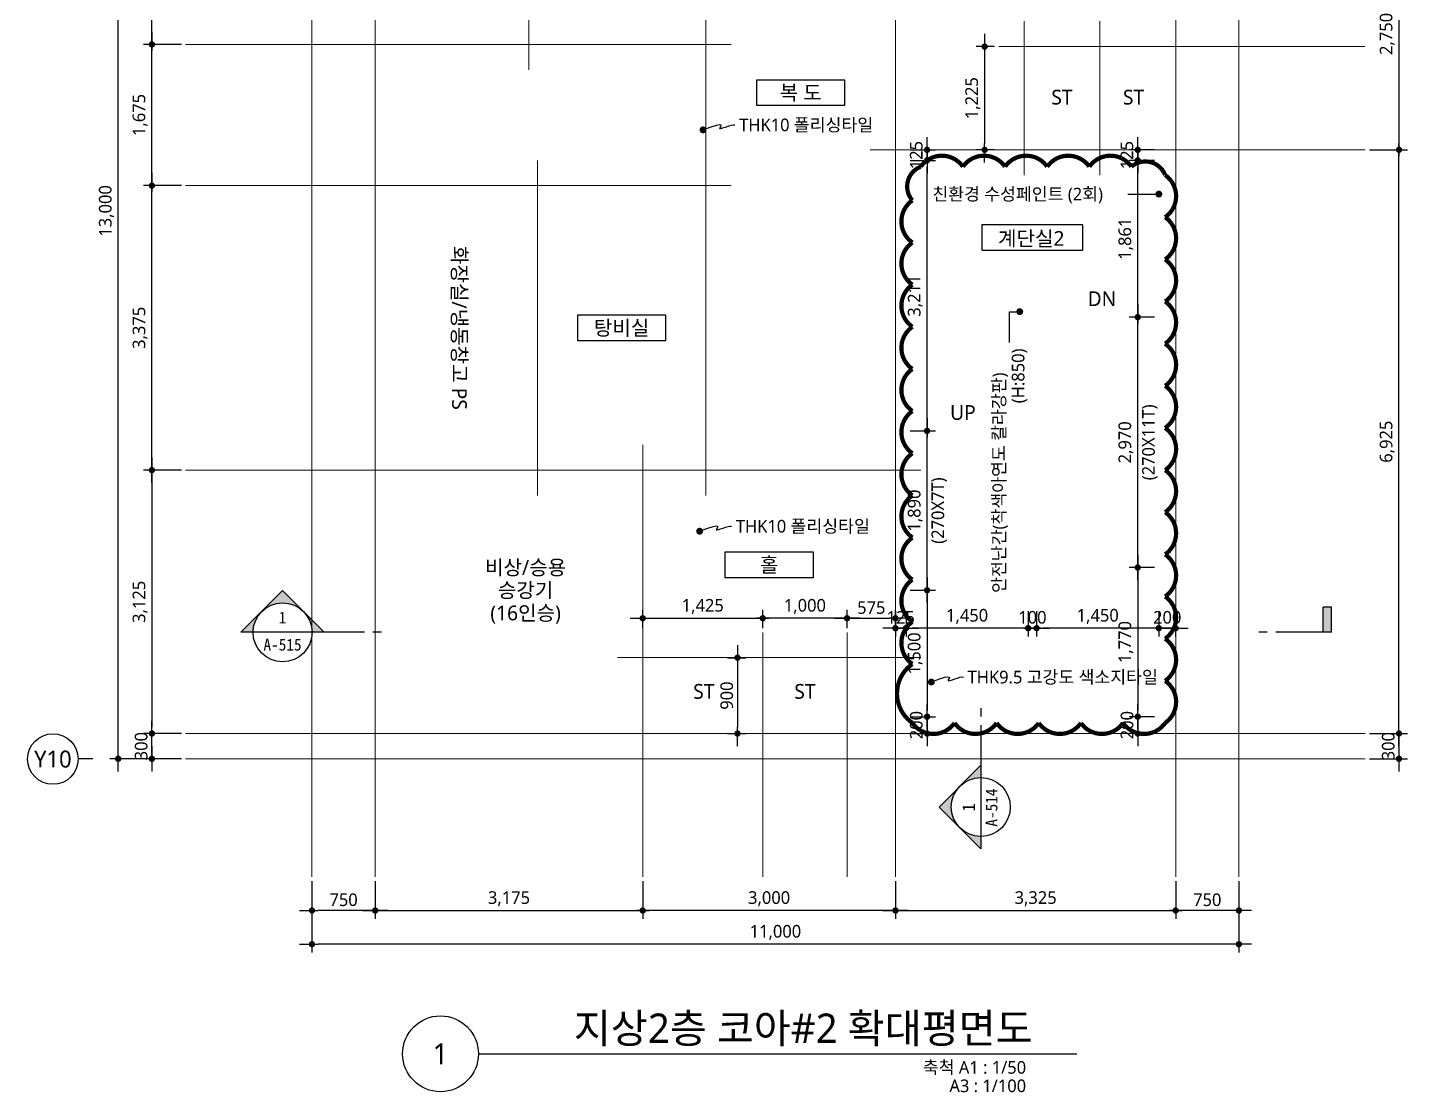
# Model space of a CAD drawing. Header units: millimetres. Extents: x 3320976 to 3527701, y 1183647 to 1243117.
# Drawn here: x 3404976 to 3421351, y 1183647 to 1196280 of the extents above; entities that cross this region are included whole.
import ezdxf
from ezdxf.enums import TextEntityAlignment as Align

# ---------------------------------------------------------------- set-up
doc = ezdxf.new("R2010")
doc.units = ezdxf.units.MM
doc.header["$MEASUREMENT"] = 0
doc.linetypes.add('CEN', pattern=[62, 60, -1, 0, -1])
doc.layers.get('0').update_dxf_attribs({"linetype": 'CONTINUOUS'})
for name, color, linetype, lineweight in [('A-AXIS-BUBL', 7, 'CONTINUOUS', 25), ('A-CNTL', 1, 'CEN', 15), ('A-DIMS', 7, 'CONTINUOUS', 25), ('A-MKXS-LEAD', 7, 'CONTINUOUS', 25), ('A-MKXS-MAK1', 3, 'CONTINUOUS', 25), ('A-MKXS-TEXT1', 3, 'CONTINUOUS', 25), ('A-MKXS-TEXT2', 7, 'CONTINUOUS', 25), ('A-MKXX-NAME', 3, 'CONTINUOUS', 25), ('A-MKXX-SYMB', 7, 'CONTINUOUS', 25), ('A-XXXX-SYMB', 7, 'CONTINUOUS', 25), ('A-XXXX-TXT1', 3, 'CONTINUOUS', 25), ('A-XXXX-TXT2', 3, 'CONTINUOUS', 25), ('REV-202205', 20, 'CONTINUOUS', 25)]:
    doc.layers.add(name, color=color, linetype=linetype, lineweight=lineweight)
doc.styles.add('HY울릉도L', font='')
doc.styles.add('돋움체', font='')
doc.styles.add('맑은고딕', font='malgun.ttf')
doc.styles.get('HY울릉도L').set_extended_font_data('HYwulM')
doc.styles.get('돋움체').set_extended_font_data('DotumChe')
doc.dimstyles.new('CDIM', dxfattribs={"dimtxt": 3, "dimasz": 1.5, "dimexe": 2, "dimexo": 1, "dimgap": 1, "dimtad": 1, "dimdec": 0, "dimrnd": 0.5, "dimzin": 0, "dimdsep": 32, "dimlunit": 6, "dimtxsty": 'HY울릉도L', "dimblk1": '_CIDOT', "dimblk2": '_CIDOT', "dimsah": 1, "dimcen": 5.5, "dimclrd": 2, "dimclre": 2, "dimclrt": 7, "dimadec": 0, "dimazin": 0, "dimtfac": 1, "dimtdec": 0, "dimtix": 1, "dimtmove": 2, "dimatfit": 1, "dimldrblk": '_CIDOT', "dimfxl": 1, "dimtolj": 1, "dimtzin": 0, "dimlwd": -1, "dimarcsym": 0})

# ---------------------------------------------------------------- blocks, each defined once
blk = doc.blocks.new('_CIDOT')
at = {"color": 0, "linetype": 'ByBlock'}
blk.add_line((2, 0), (-1, 0), dxfattribs=at)
at = {"color": 0, "linetype": 'ByBlock', "const_width": 0.5}
blk.add_lwpolyline([(-0.25, 0, 1), (0.25, 0, 1)], format="xyb", close=True, dxfattribs=at)
blk = doc.blocks.new('*D466')
at = {"layer": 'A-DIMS', "lineweight": -2, "transparency": 16777216}
for p, q in [((-1550, 0), (-2400, 0)), ((-1550, -13000), (-2400, -13000))]:
    blk.add_line(p, q, dxfattribs=at)
at = {"layer": 'A-DIMS', "transparency": 16777216}
blk.add_line((-2300, -12925), (-2300, -75), dxfattribs=at)
at = {"layer": 'A-DIMS', "transparency": 16777216, "xscale": 75, "yscale": 75, "zscale": 75}
for p, rotation in [((-2300, 0), 90), ((-2300, -13000), 270)]:
    blk.add_blockref('_CIDOT', p, dxfattribs=dict(at, rotation=rotation))
at = {"layer": 'A-DIMS', "color": 3, "transparency": 16777216, "insert": (-2440, -6500), "char_height": 150, "attachment_point": 5, "rotation": 90, "style": '맑은고딕'}
blk.add_mtext('\\A1;13,000', dxfattribs=at)
blk = doc.blocks.new('*D469')
at = {"layer": 'A-DIMS', "lineweight": -2, "transparency": 16777216}
for p, q in [((-1550, -700), (-2000, -700)), ((-1550, -4525), (-2000, -4525))]:
    blk.add_line(p, q, dxfattribs=at)
at = {"layer": 'A-DIMS', "transparency": 16777216}
blk.add_line((-1900, -4450), (-1900, -775), dxfattribs=at)
at = {"layer": 'A-DIMS', "transparency": 16777216, "xscale": 75, "yscale": 75, "zscale": 75}
for p, rotation in [((-1900, -700), 90), ((-1900, -4525), 270)]:
    blk.add_blockref('_CIDOT', p, dxfattribs=dict(at, rotation=rotation))
at = {"layer": 'A-DIMS', "color": 3, "transparency": 16777216, "insert": (-2040, -2613), "char_height": 150, "attachment_point": 5, "rotation": 90, "style": '맑은고딕'}
blk.add_mtext('\\A1;3,825', dxfattribs=at)
blk = doc.blocks.new('*D470')
at = {"layer": 'A-DIMS', "transparency": 16777216}
for p, q in [((-1900, -12625), (-1900, -12550)), ((-1900, -13000), (-1900, -12700)), ((-1900, -13075), (-1900, -13150))]:
    blk.add_line(p, q, dxfattribs=at)
at = {"layer": 'A-DIMS', "lineweight": -2, "transparency": 16777216}
for p, q in [((-1550, -12700), (-2000, -12700)), ((-1550, -13000), (-2000, -13000))]:
    blk.add_line(p, q, dxfattribs=at)
at = {"layer": 'A-DIMS', "transparency": 16777216, "xscale": 75, "yscale": 75, "zscale": 75}
for p, rotation in [((-1900, -12700), 270), ((-1900, -13000), 90)]:
    blk.add_blockref('_CIDOT', p, dxfattribs=dict(at, rotation=rotation))
at = {"layer": 'A-DIMS', "color": 3, "transparency": 16777216, "insert": (-2027, -12850), "char_height": 150, "attachment_point": 5, "rotation": 90, "style": '맑은고딕'}
blk.add_mtext('\\A1;300', dxfattribs=at)
blk = doc.blocks.new('*D472')
at = {"layer": 'A-DIMS', "lineweight": -2, "transparency": 16777216}
for p, q in [((0, -14450), (0, -14900)), ((750, -14450), (750, -14900))]:
    blk.add_line(p, q, dxfattribs=at)
at = {"layer": 'A-DIMS', "transparency": 16777216}
blk.add_line((675, -14800), (75, -14800), dxfattribs=at)
at = {"layer": 'A-DIMS', "transparency": 16777216, "xscale": 75, "yscale": 75, "zscale": 75, "rotation": 180}
blk.add_blockref('_CIDOT', (0, -14800), dxfattribs=at)
at = {"layer": 'A-DIMS', "transparency": 16777216, "xscale": 75, "yscale": 75, "zscale": 75}
blk.add_blockref('_CIDOT', (750, -14800), dxfattribs=at)
at = {"layer": 'A-DIMS', "color": 3, "transparency": 16777216, "insert": (375, -14673), "char_height": 150, "attachment_point": 5, "style": '맑은고딕'}
blk.add_mtext('\\A1;750', dxfattribs=at)
blk = doc.blocks.new('*D473')
at = {"layer": 'A-DIMS', "lineweight": -2, "transparency": 16777216}
for p, q in [((10250, -14450), (10250, -14900)), ((11000, -14450), (11000, -14900))]:
    blk.add_line(p, q, dxfattribs=at)
at = {"layer": 'A-DIMS', "transparency": 16777216}
blk.add_line((10925, -14800), (10325, -14800), dxfattribs=at)
at = {"layer": 'A-DIMS', "transparency": 16777216, "xscale": 75, "yscale": 75, "zscale": 75, "rotation": 180}
blk.add_blockref('_CIDOT', (10250, -14800), dxfattribs=at)
at = {"layer": 'A-DIMS', "transparency": 16777216, "xscale": 75, "yscale": 75, "zscale": 75}
blk.add_blockref('_CIDOT', (11000, -14800), dxfattribs=at)
at = {"layer": 'A-DIMS', "color": 3, "transparency": 16777216, "insert": (10625, -14673), "char_height": 150, "attachment_point": 5, "style": '맑은고딕'}
blk.add_mtext('\\A1;750', dxfattribs=at)
blk = doc.blocks.new('*D475')
at = {"layer": 'A-DIMS', "lineweight": -2, "transparency": 16777216}
for p, q in [((6925, -14450), (6925, -14900)), ((10250, -14450), (10250, -14900))]:
    blk.add_line(p, q, dxfattribs=at)
at = {"layer": 'A-DIMS', "transparency": 16777216}
blk.add_line((7000, -14800), (10175, -14800), dxfattribs=at)
at = {"layer": 'A-DIMS', "transparency": 16777216, "xscale": 75, "yscale": 75, "zscale": 75, "rotation": 180}
blk.add_blockref('_CIDOT', (6925, -14800), dxfattribs=at)
at = {"layer": 'A-DIMS', "transparency": 16777216, "xscale": 75, "yscale": 75, "zscale": 75}
blk.add_blockref('_CIDOT', (10250, -14800), dxfattribs=at)
at = {"layer": 'A-DIMS', "color": 3, "transparency": 16777216, "insert": (8588, -14660), "char_height": 150, "attachment_point": 5, "style": '맑은고딕'}
blk.add_mtext('\\A1;3,325', dxfattribs=at)
blk = doc.blocks.new('*D476')
at = {"layer": 'A-DIMS', "lineweight": -2, "transparency": 16777216}
for p, q in [((750, -14450), (750, -14900)), ((3925, -14450), (3925, -14900))]:
    blk.add_line(p, q, dxfattribs=at)
at = {"layer": 'A-DIMS', "transparency": 16777216}
blk.add_line((825, -14800), (3850, -14800), dxfattribs=at)
at = {"layer": 'A-DIMS', "transparency": 16777216, "xscale": 75, "yscale": 75, "zscale": 75, "rotation": 180}
blk.add_blockref('_CIDOT', (750, -14800), dxfattribs=at)
at = {"layer": 'A-DIMS', "transparency": 16777216, "xscale": 75, "yscale": 75, "zscale": 75}
blk.add_blockref('_CIDOT', (3925, -14800), dxfattribs=at)
at = {"layer": 'A-DIMS', "color": 3, "transparency": 16777216, "insert": (2338, -14660), "char_height": 150, "attachment_point": 5, "style": '맑은고딕'}
blk.add_mtext('\\A1;3,175', dxfattribs=at)
blk = doc.blocks.new('*D477')
at = {"layer": 'A-DIMS', "lineweight": -2, "transparency": 16777216}
for p, q in [((12550, -3025), (13000, -3025)), ((12550, -5775), (13000, -5775))]:
    blk.add_line(p, q, dxfattribs=at)
at = {"layer": 'A-DIMS', "transparency": 16777216}
blk.add_line((12900, -3100), (12900, -5700), dxfattribs=at)
at = {"layer": 'A-DIMS', "transparency": 16777216, "xscale": 75, "yscale": 75, "zscale": 75}
for p, rotation in [((12900, -3025), 90), ((12900, -5775), 270)]:
    blk.add_blockref('_CIDOT', p, dxfattribs=dict(at, rotation=rotation))
at = {"layer": 'A-DIMS', "color": 3, "transparency": 16777216, "insert": (12760, -4400), "char_height": 150, "attachment_point": 5, "rotation": 90, "style": '맑은고딕'}
blk.add_mtext('\\A1;2,750', dxfattribs=at)
blk = doc.blocks.new('*D478')
at = {"layer": 'A-DIMS', "lineweight": -2, "transparency": 16777216}
for p, q in [((12550, -5775), (13000, -5775)), ((12550, -12700), (13000, -12700))]:
    blk.add_line(p, q, dxfattribs=at)
at = {"layer": 'A-DIMS', "transparency": 16777216}
blk.add_line((12900, -12625), (12900, -5850), dxfattribs=at)
at = {"layer": 'A-DIMS', "transparency": 16777216, "xscale": 75, "yscale": 75, "zscale": 75}
for p, rotation in [((12900, -5775), 90), ((12900, -12700), 270)]:
    blk.add_blockref('_CIDOT', p, dxfattribs=dict(at, rotation=rotation))
at = {"layer": 'A-DIMS', "color": 3, "transparency": 16777216, "insert": (12760, -9238), "char_height": 150, "attachment_point": 5, "rotation": 90, "style": '맑은고딕'}
blk.add_mtext('\\A1;6,925', dxfattribs=at)
blk = doc.blocks.new('*D479')
at = {"layer": 'A-DIMS', "transparency": 16777216}
for p, q in [((12900, -12625), (12900, -12550)), ((12900, -12700), (12900, -13000)), ((12900, -13075), (12900, -13150))]:
    blk.add_line(p, q, dxfattribs=at)
at = {"layer": 'A-DIMS', "lineweight": -2, "transparency": 16777216}
for p, q in [((12550, -12700), (13000, -12700)), ((12550, -13000), (13000, -13000))]:
    blk.add_line(p, q, dxfattribs=at)
at = {"layer": 'A-DIMS', "transparency": 16777216, "xscale": 75, "yscale": 75, "zscale": 75}
for p, rotation in [((12900, -12700), 270), ((12900, -13000), 90)]:
    blk.add_blockref('_CIDOT', p, dxfattribs=dict(at, rotation=rotation))
at = {"layer": 'A-DIMS', "color": 3, "transparency": 16777216, "insert": (12773, -12850), "char_height": 150, "attachment_point": 5, "rotation": 90, "style": '맑은고딕'}
blk.add_mtext('\\A1;300', dxfattribs=at)
blk = doc.blocks.new('*D480')
at = {"layer": 'A-DIMS', "lineweight": -2, "transparency": 16777216}
for p, q in [((-1550, -9575), (-2000, -9575)), ((-1550, -12700), (-2000, -12700))]:
    blk.add_line(p, q, dxfattribs=at)
at = {"layer": 'A-DIMS', "transparency": 16777216}
blk.add_line((-1900, -9650), (-1900, -12625), dxfattribs=at)
at = {"layer": 'A-DIMS', "transparency": 16777216, "xscale": 75, "yscale": 75, "zscale": 75}
for p, rotation in [((-1900, -9575), 90), ((-1900, -12700), 270)]:
    blk.add_blockref('_CIDOT', p, dxfattribs=dict(at, rotation=rotation))
at = {"layer": 'A-DIMS', "color": 3, "transparency": 16777216, "insert": (-2040, -11138), "char_height": 150, "attachment_point": 5, "rotation": 90, "style": '맑은고딕'}
blk.add_mtext('\\A1;3,125', dxfattribs=at)
blk = doc.blocks.new('*D481')
at = {"layer": 'A-DIMS', "lineweight": -2, "transparency": 16777216}
for p, q in [((-1550, -6200), (-2000, -6200)), ((-1550, -9575), (-2000, -9575))]:
    blk.add_line(p, q, dxfattribs=at)
at = {"layer": 'A-DIMS', "transparency": 16777216}
blk.add_line((-1900, -9500), (-1900, -6275), dxfattribs=at)
at = {"layer": 'A-DIMS', "transparency": 16777216, "xscale": 75, "yscale": 75, "zscale": 75}
for p, rotation in [((-1900, -6200), 90), ((-1900, -9575), 270)]:
    blk.add_blockref('_CIDOT', p, dxfattribs=dict(at, rotation=rotation))
at = {"layer": 'A-DIMS', "color": 3, "transparency": 16777216, "insert": (-2040, -7887), "char_height": 150, "attachment_point": 5, "rotation": 90, "style": '맑은고딕'}
blk.add_mtext('\\A1;3,375', dxfattribs=at)
blk = doc.blocks.new('*D482')
at = {"layer": 'A-DIMS', "lineweight": -2, "transparency": 16777216}
for p, q in [((3925, -14450), (3925, -14900)), ((6925, -14450), (6925, -14900))]:
    blk.add_line(p, q, dxfattribs=at)
at = {"layer": 'A-DIMS', "transparency": 16777216}
blk.add_line((6850, -14800), (4000, -14800), dxfattribs=at)
at = {"layer": 'A-DIMS', "transparency": 16777216, "xscale": 75, "yscale": 75, "zscale": 75, "rotation": 180}
blk.add_blockref('_CIDOT', (3925, -14800), dxfattribs=at)
at = {"layer": 'A-DIMS', "transparency": 16777216, "xscale": 75, "yscale": 75, "zscale": 75}
blk.add_blockref('_CIDOT', (6925, -14800), dxfattribs=at)
at = {"layer": 'A-DIMS', "color": 3, "transparency": 16777216, "insert": (5425, -14660), "char_height": 150, "attachment_point": 5, "style": '맑은고딕'}
blk.add_mtext('\\A1;3,000', dxfattribs=at)
blk = doc.blocks.new('*D486')
at = {"layer": 'A-DIMS', "lineweight": -2, "transparency": 16777216}
for p, q in [((0, -14450), (0, -15300)), ((11000, -14450), (11000, -15300))]:
    blk.add_line(p, q, dxfattribs=at)
at = {"layer": 'A-DIMS', "transparency": 16777216}
blk.add_line((10925, -15200), (75, -15200), dxfattribs=at)
at = {"layer": 'A-DIMS', "transparency": 16777216, "xscale": 75, "yscale": 75, "zscale": 75, "rotation": 180}
blk.add_blockref('_CIDOT', (0, -15200), dxfattribs=at)
at = {"layer": 'A-DIMS', "transparency": 16777216, "xscale": 75, "yscale": 75, "zscale": 75}
blk.add_blockref('_CIDOT', (11000, -15200), dxfattribs=at)
at = {"layer": 'A-DIMS', "color": 3, "transparency": 16777216, "insert": (5500, -15060), "char_height": 150, "attachment_point": 5, "style": '맑은고딕'}
blk.add_mtext('\\A1;11,000', dxfattribs=at)
blk = doc.blocks.new('*D487')
at = {"layer": 'A-DIMS', "lineweight": -2, "transparency": 16777216}
for p, q in [((-1550, -4525), (-2000, -4525)), ((-1550, -6200), (-2000, -6200))]:
    blk.add_line(p, q, dxfattribs=at)
at = {"layer": 'A-DIMS', "transparency": 16777216}
blk.add_line((-1900, -6125), (-1900, -4600), dxfattribs=at)
at = {"layer": 'A-DIMS', "transparency": 16777216, "xscale": 75, "yscale": 75, "zscale": 75}
for p, rotation in [((-1900, -4525), 90), ((-1900, -6200), 270)]:
    blk.add_blockref('_CIDOT', p, dxfattribs=dict(at, rotation=rotation))
at = {"layer": 'A-DIMS', "color": 3, "transparency": 16777216, "insert": (-2040, -5362), "char_height": 150, "attachment_point": 5, "rotation": 90, "style": '맑은고딕'}
blk.add_mtext('\\A1;1,675', dxfattribs=at)
blk = doc.blocks.new('비상승용승강기16인승')
at = {"layer": 'A-MKXX-NAME', "style": '맑은고딕'}
for s, p in [('비상/승용', (0, 270)), ('승강기', (0, 0)), ('(16인승)', (0, -270))]:
    blk.add_text(s, height=175, dxfattribs=at).set_placement(p, align=Align.MIDDLE_CENTER)
blk = doc.blocks.new('*D26')
at = {"layer": 'A-DIMS', "lineweight": -2, "transparency": 16777216}
for p, q in [((3413701, 1189155), (3413701, 1189373)), ((3414701, 1189155), (3414701, 1189373))]:
    blk.add_line(p, q, dxfattribs=at)
at = {"layer": 'A-DIMS', "transparency": 16777216}
blk.add_line((3414626, 1189273), (3413776, 1189273), dxfattribs=at)
at = {"layer": 'A-DIMS', "transparency": 16777216, "xscale": 75, "yscale": 75, "zscale": 75, "rotation": 180}
blk.add_blockref('_CIDOT', (3413701, 1189273), dxfattribs=at)
at = {"layer": 'A-DIMS', "transparency": 16777216, "xscale": 75, "yscale": 75, "zscale": 75}
blk.add_blockref('_CIDOT', (3414701, 1189273), dxfattribs=at)
at = {"layer": 'A-DIMS', "color": 3, "transparency": 16777216, "insert": (3414201, 1189413), "char_height": 150, "attachment_point": 5, "style": '맑은고딕'}
blk.add_mtext('\\A1;1,000', dxfattribs=at)
blk = doc.blocks.new('*D21')
at = {"layer": 'A-DIMS', "lineweight": -2, "transparency": 16777216}
for p, q in [((3412276, 1189155), (3412276, 1189373)), ((3413701, 1189155), (3413701, 1189373))]:
    blk.add_line(p, q, dxfattribs=at)
at = {"layer": 'A-DIMS', "transparency": 16777216}
blk.add_line((3412351, 1189273), (3413626, 1189273), dxfattribs=at)
at = {"layer": 'A-DIMS', "transparency": 16777216, "xscale": 75, "yscale": 75, "zscale": 75, "rotation": 180}
blk.add_blockref('_CIDOT', (3412276, 1189273), dxfattribs=at)
at = {"layer": 'A-DIMS', "transparency": 16777216, "xscale": 75, "yscale": 75, "zscale": 75}
blk.add_blockref('_CIDOT', (3413701, 1189273), dxfattribs=at)
at = {"layer": 'A-DIMS', "color": 3, "transparency": 16777216, "insert": (3412989, 1189413), "char_height": 150, "attachment_point": 5, "style": '맑은고딕'}
blk.add_mtext('\\A1;1,425', dxfattribs=at)
blk = doc.blocks.new('*D22')
at = {"layer": 'A-DIMS', "lineweight": -2, "transparency": 16777216}
for p, q in [((3414701, 1189155), (3414701, 1189373)), ((3415276, 1189155), (3415276, 1189373))]:
    blk.add_line(p, q, dxfattribs=at)
at = {"layer": 'A-DIMS', "transparency": 16777216}
blk.add_line((3414776, 1189273), (3415201, 1189273), dxfattribs=at)
at = {"layer": 'A-DIMS', "transparency": 16777216, "xscale": 75, "yscale": 75, "zscale": 75, "rotation": 180}
blk.add_blockref('_CIDOT', (3414701, 1189273), dxfattribs=at)
at = {"layer": 'A-DIMS', "transparency": 16777216, "xscale": 75, "yscale": 75, "zscale": 75}
blk.add_blockref('_CIDOT', (3415276, 1189273), dxfattribs=at)
at = {"layer": 'A-DIMS', "color": 3, "transparency": 16777216, "insert": (3414989, 1189399), "char_height": 150, "attachment_point": 5, "style": '맑은고딕'}
blk.add_mtext('\\A1;575', dxfattribs=at)
blk = doc.blocks.new('*D25')
at = {"layer": 'A-DIMS', "lineweight": -2, "transparency": 16777216}
for p, q in [((3416451, 1196055), (3416234, 1196055)), ((3416451, 1194830), (3416234, 1194830))]:
    blk.add_line(p, q, dxfattribs=at)
at = {"layer": 'A-DIMS', "transparency": 16777216}
blk.add_line((3416334, 1195980), (3416334, 1194905), dxfattribs=at)
at = {"layer": 'A-DIMS', "transparency": 16777216, "xscale": 75, "yscale": 75, "zscale": 75}
for p, rotation in [((3416334, 1196055), 90), ((3416334, 1194830), 270)]:
    blk.add_blockref('_CIDOT', p, dxfattribs=dict(at, rotation=rotation))
at = {"layer": 'A-DIMS', "color": 3, "transparency": 16777216, "insert": (3416193, 1195443), "char_height": 150, "attachment_point": 5, "rotation": 90, "style": '맑은고딕'}
blk.add_mtext('\\A1;1,225', dxfattribs=at)
blk = doc.blocks.new('*D47')
at = {"layer": 'A-DIMS', "lineweight": -2, "transparency": 16777216}
for p, q in [((3413284, 1188805), (3413501, 1188805)), ((3413284, 1187905), (3413501, 1187905))]:
    blk.add_line(p, q, dxfattribs=at)
at = {"layer": 'A-DIMS', "transparency": 16777216}
blk.add_line((3413401, 1188730), (3413401, 1187980), dxfattribs=at)
at = {"layer": 'A-DIMS', "transparency": 16777216, "xscale": 75, "yscale": 75, "zscale": 75}
for p, rotation in [((3413401, 1188805), 90), ((3413401, 1187905), 270)]:
    blk.add_blockref('_CIDOT', p, dxfattribs=dict(at, rotation=rotation))
at = {"layer": 'A-DIMS', "color": 3, "transparency": 16777216, "insert": (3413274, 1188355), "char_height": 150, "attachment_point": 5, "rotation": 90, "style": '맑은고딕'}
blk.add_mtext('\\A1;900', dxfattribs=at)
blk = doc.blocks.new('CORE 2- 단면')
at = {"layer": 'A-MKXS-MAK1'}
h = blk.add_hatch(color=256, dxfattribs=at)
h.paths.add_polyline_path([(5095, 12859), (4847, 12611, 0.414214), (4847, 13106)])
h.paths.add_polyline_path([(4847, 12611), (4600, 12364), (4600, 12509, 0.198912)])
h.paths.add_polyline_path([(4847, 13106, 0.198912), (4600, 13209), (4600, 13354)])
blk.add_hatch(color=256, dxfattribs=at).paths.add_polyline_path([(537, 10486), (437, 10486), (437, 10786), (537, 10786)])
h = blk.add_hatch(color=256, dxfattribs=at)
h.paths.add_polyline_path([(12887, 10291), (12639, 10538, 0.414214), (13134, 10538)])
h.paths.add_polyline_path([(12639, 10538), (12392, 10786), (12537, 10786, 0.198912)])
h.paths.add_polyline_path([(13134, 10538, 0.198912), (13237, 10786), (13382, 10786)])
for p, q in [((4600, 13354), (5095, 12859)), ((4600, 11886), (4600, 13354)), ((4600, 12364), (5095, 12859)), ((4600, 11686), (4600, 11786)), ((437, 10786), (1100, 10786)), ((437, 10786), (437, 10486)), ((537, 10786), (537, 10486)), ((1200, 10786), (1300, 10786)), ((11714, 10786), (11814, 10786)), ((11914, 10786), (13382, 10786)), ((12392, 10786), (12887, 10291)), ((13382, 10786), (12887, 10291)), ((437, 10486), (537, 10486))]:
    blk.add_line(p, q, dxfattribs=at)
for centre in [(4600, 12859), (12887, 10786)]:
    blk.add_circle(centre, 350, dxfattribs=at)
at = {"layer": 'A-MKXS-TEXT2', "style": '돋움체'}
for s, height, rotation, p in [('A-514', 140, 270, (4472, 12866)), ('1', 150, 270, (4744, 12863)), ('A-515', 140, 180, (12887, 10934)), ('1', 140, 180, (12887, 10611))]:
    blk.add_text(s, height=height, rotation=rotation, dxfattribs=at).set_placement(p, align=Align.MIDDLE)
blk = doc.blocks.new('*D373')
at = {"layer": 'A-DIMS', "lineweight": -2, "transparency": 16777216}
for p, q in [((3415451, 1191495), (3415751, 1191495)), ((3415451, 1189605), (3415751, 1189605))]:
    blk.add_line(p, q, dxfattribs=at)
at = {"layer": 'A-DIMS', "transparency": 16777216}
blk.add_line((3415651, 1189680), (3415651, 1191420), dxfattribs=at)
at = {"layer": 'A-DIMS', "transparency": 16777216, "xscale": 75, "yscale": 75, "zscale": 75}
for p, rotation in [((3415651, 1191495), 90), ((3415651, 1189605), 270)]:
    blk.add_blockref('_CIDOT', p, dxfattribs=dict(at, rotation=rotation))
at = {"layer": 'A-DIMS', "color": 3, "transparency": 16777216, "char_height": 150, "attachment_point": 5, "rotation": 90, "style": '맑은고딕'}
for s, insert in [('\\A1;1,890', (3415511, 1190550)), ('\\A1;(270X7T)', (3415795, 1190550))]:
    blk.add_mtext(s, dxfattribs=dict(at, insert=insert))
blk = doc.blocks.new('*D374')
at = {"layer": 'A-DIMS', "lineweight": -2, "transparency": 16777216}
for p, q in [((3415451, 1189605), (3415751, 1189605)), ((3415451, 1188105), (3415751, 1188105))]:
    blk.add_line(p, q, dxfattribs=at)
at = {"layer": 'A-DIMS', "transparency": 16777216}
blk.add_line((3415651, 1189530), (3415651, 1188180), dxfattribs=at)
at = {"layer": 'A-DIMS', "transparency": 16777216, "xscale": 75, "yscale": 75, "zscale": 75}
for p, rotation in [((3415651, 1189605), 90), ((3415651, 1188105), 270)]:
    blk.add_blockref('_CIDOT', p, dxfattribs=dict(at, rotation=rotation))
at = {"layer": 'A-DIMS', "color": 3, "transparency": 16777216, "insert": (3415511, 1188855), "char_height": 150, "attachment_point": 5, "rotation": 90, "style": '맑은고딕'}
blk.add_mtext('\\A1;1,500', dxfattribs=at)
blk = doc.blocks.new('*D375')
at = {"layer": 'A-DIMS', "lineweight": -2, "transparency": 16777216}
for p, q in [((3415451, 1194705), (3415751, 1194705)), ((3415451, 1191495), (3415751, 1191495))]:
    blk.add_line(p, q, dxfattribs=at)
at = {"layer": 'A-DIMS', "transparency": 16777216}
blk.add_line((3415651, 1191570), (3415651, 1194630), dxfattribs=at)
at = {"layer": 'A-DIMS', "transparency": 16777216, "xscale": 75, "yscale": 75, "zscale": 75}
for p, rotation in [((3415651, 1194705), 90), ((3415651, 1191495), 270)]:
    blk.add_blockref('_CIDOT', p, dxfattribs=dict(at, rotation=rotation))
at = {"layer": 'A-DIMS', "color": 3, "transparency": 16777216, "insert": (3415511, 1193100), "char_height": 150, "attachment_point": 5, "rotation": 90, "style": '맑은고딕'}
blk.add_mtext('\\A1;3,211', dxfattribs=at)
blk = doc.blocks.new('*D376')
at = {"layer": 'A-DIMS', "transparency": 16777216}
for p, q in [((3415651, 1194905), (3415651, 1194980)), ((3415651, 1194705), (3415651, 1194830)), ((3415651, 1194630), (3415651, 1194555))]:
    blk.add_line(p, q, dxfattribs=at)
at = {"layer": 'A-DIMS', "lineweight": -2, "transparency": 16777216}
for p, q in [((3415451, 1194830), (3415751, 1194830)), ((3415451, 1194705), (3415751, 1194705))]:
    blk.add_line(p, q, dxfattribs=at)
at = {"layer": 'A-DIMS', "transparency": 16777216, "xscale": 75, "yscale": 75, "zscale": 75}
for p, rotation in [((3415651, 1194830), 270), ((3415651, 1194705), 90)]:
    blk.add_blockref('_CIDOT', p, dxfattribs=dict(at, rotation=rotation))
at = {"layer": 'A-DIMS', "color": 3, "transparency": 16777216, "insert": (3415523, 1194768), "char_height": 150, "attachment_point": 5, "rotation": 90, "style": '맑은고딕'}
blk.add_mtext('\\A1;125', dxfattribs=at)
blk = doc.blocks.new('*D377')
at = {"layer": 'A-DIMS', "transparency": 16777216}
for p, q in [((3415651, 1188180), (3415651, 1188255)), ((3415651, 1188105), (3415651, 1187905)), ((3415651, 1187830), (3415651, 1187755))]:
    blk.add_line(p, q, dxfattribs=at)
at = {"layer": 'A-DIMS', "lineweight": -2, "transparency": 16777216}
for p, q in [((3415451, 1188105), (3415751, 1188105)), ((3415451, 1187905), (3415751, 1187905))]:
    blk.add_line(p, q, dxfattribs=at)
at = {"layer": 'A-DIMS', "transparency": 16777216, "xscale": 75, "yscale": 75, "zscale": 75}
for p, rotation in [((3415651, 1188105), 270), ((3415651, 1187905), 90)]:
    blk.add_blockref('_CIDOT', p, dxfattribs=dict(at, rotation=rotation))
at = {"layer": 'A-DIMS', "color": 3, "transparency": 16777216, "insert": (3415524, 1188005), "char_height": 150, "attachment_point": 5, "rotation": 90, "style": '맑은고딕'}
blk.add_mtext('\\A1;200', dxfattribs=at)
blk = doc.blocks.new('*D378')
at = {"layer": 'A-DIMS', "lineweight": -2, "transparency": 16777216}
for p, q in [((3418351, 1192845), (3418051, 1192845)), ((3418351, 1189875), (3418051, 1189875))]:
    blk.add_line(p, q, dxfattribs=at)
at = {"layer": 'A-DIMS', "transparency": 16777216}
blk.add_line((3418151, 1189950), (3418151, 1192770), dxfattribs=at)
at = {"layer": 'A-DIMS', "transparency": 16777216, "xscale": 75, "yscale": 75, "zscale": 75}
for p, rotation in [((3418151, 1192845), 90), ((3418151, 1189875), 270)]:
    blk.add_blockref('_CIDOT', p, dxfattribs=dict(at, rotation=rotation))
at = {"layer": 'A-DIMS', "color": 3, "transparency": 16777216, "char_height": 150, "attachment_point": 5, "rotation": 90, "style": '맑은고딕'}
for s, insert in [('\\A1;(270X11T)', (3418295, 1191360)), ('\\A1;2,970', (3418011, 1191360))]:
    blk.add_mtext(s, dxfattribs=dict(at, insert=insert))
blk = doc.blocks.new('*D379')
at = {"layer": 'A-DIMS', "lineweight": -2, "transparency": 16777216}
for p, q in [((3418351, 1189875), (3418051, 1189875)), ((3418351, 1188105), (3418051, 1188105))]:
    blk.add_line(p, q, dxfattribs=at)
at = {"layer": 'A-DIMS', "transparency": 16777216}
blk.add_line((3418151, 1189800), (3418151, 1188180), dxfattribs=at)
at = {"layer": 'A-DIMS', "transparency": 16777216, "xscale": 75, "yscale": 75, "zscale": 75}
for p, rotation in [((3418151, 1189875), 90), ((3418151, 1188105), 270)]:
    blk.add_blockref('_CIDOT', p, dxfattribs=dict(at, rotation=rotation))
at = {"layer": 'A-DIMS', "color": 3, "transparency": 16777216, "insert": (3418011, 1188990), "char_height": 150, "attachment_point": 5, "rotation": 90, "style": '맑은고딕'}
blk.add_mtext('\\A1;1,770', dxfattribs=at)
blk = doc.blocks.new('*D380')
at = {"layer": 'A-DIMS', "lineweight": -2, "transparency": 16777216}
for p, q in [((3418351, 1194705), (3418051, 1194705)), ((3418351, 1192845), (3418051, 1192845))]:
    blk.add_line(p, q, dxfattribs=at)
at = {"layer": 'A-DIMS', "transparency": 16777216}
blk.add_line((3418151, 1192920), (3418151, 1194630), dxfattribs=at)
at = {"layer": 'A-DIMS', "transparency": 16777216, "xscale": 75, "yscale": 75, "zscale": 75}
for p, rotation in [((3418151, 1194705), 90), ((3418151, 1192845), 270)]:
    blk.add_blockref('_CIDOT', p, dxfattribs=dict(at, rotation=rotation))
at = {"layer": 'A-DIMS', "color": 3, "transparency": 16777216, "insert": (3418011, 1193775), "char_height": 150, "attachment_point": 5, "rotation": 90, "style": '맑은고딕'}
blk.add_mtext('\\A1;1,861', dxfattribs=at)
blk = doc.blocks.new('*D381')
at = {"layer": 'A-DIMS', "transparency": 16777216}
for p, q in [((3418151, 1194905), (3418151, 1194980)), ((3418151, 1194705), (3418151, 1194830)), ((3418151, 1194630), (3418151, 1194555))]:
    blk.add_line(p, q, dxfattribs=at)
at = {"layer": 'A-DIMS', "lineweight": -2, "transparency": 16777216}
for p, q in [((3418351, 1194830), (3418051, 1194830)), ((3418351, 1194705), (3418051, 1194705))]:
    blk.add_line(p, q, dxfattribs=at)
at = {"layer": 'A-DIMS', "transparency": 16777216, "xscale": 75, "yscale": 75, "zscale": 75}
for p, rotation in [((3418151, 1194830), 270), ((3418151, 1194705), 90)]:
    blk.add_blockref('_CIDOT', p, dxfattribs=dict(at, rotation=rotation))
at = {"layer": 'A-DIMS', "color": 3, "transparency": 16777216, "insert": (3418023, 1194768), "char_height": 150, "attachment_point": 5, "rotation": 90, "style": '맑은고딕'}
blk.add_mtext('\\A1;125', dxfattribs=at)
blk = doc.blocks.new('*D382')
at = {"layer": 'A-DIMS', "transparency": 16777216}
for p, q in [((3418151, 1188180), (3418151, 1188255)), ((3418151, 1188105), (3418151, 1187905)), ((3418151, 1187830), (3418151, 1187755))]:
    blk.add_line(p, q, dxfattribs=at)
at = {"layer": 'A-DIMS', "lineweight": -2, "transparency": 16777216}
for p, q in [((3418351, 1188105), (3418051, 1188105)), ((3418351, 1187905), (3418051, 1187905))]:
    blk.add_line(p, q, dxfattribs=at)
at = {"layer": 'A-DIMS', "transparency": 16777216, "xscale": 75, "yscale": 75, "zscale": 75}
for p, rotation in [((3418151, 1188105), 270), ((3418151, 1187905), 90)]:
    blk.add_blockref('_CIDOT', p, dxfattribs=dict(at, rotation=rotation))
at = {"layer": 'A-DIMS', "color": 3, "transparency": 16777216, "insert": (3418024, 1188005), "char_height": 150, "attachment_point": 5, "rotation": 90, "style": '맑은고딕'}
blk.add_mtext('\\A1;200', dxfattribs=at)
blk = doc.blocks.new('*D447')
at = {"layer": 'A-DIMS', "lineweight": -2, "transparency": 16777216}
for p, q in [((3415401, 1189355), (3415401, 1189055)), ((3416851, 1189355), (3416851, 1189055))]:
    blk.add_line(p, q, dxfattribs=at)
at = {"layer": 'A-DIMS', "transparency": 16777216}
blk.add_line((3416776, 1189155), (3415476, 1189155), dxfattribs=at)
at = {"layer": 'A-DIMS', "transparency": 16777216, "xscale": 75, "yscale": 75, "zscale": 75, "rotation": 180}
blk.add_blockref('_CIDOT', (3415401, 1189155), dxfattribs=at)
at = {"layer": 'A-DIMS', "transparency": 16777216, "xscale": 75, "yscale": 75, "zscale": 75}
blk.add_blockref('_CIDOT', (3416851, 1189155), dxfattribs=at)
at = {"layer": 'A-DIMS', "color": 3, "transparency": 16777216, "insert": (3416126, 1189295), "char_height": 150, "attachment_point": 5, "style": '맑은고딕'}
blk.add_mtext('\\A1;1,450', dxfattribs=at)
blk = doc.blocks.new('*D448')
at = {"layer": 'A-DIMS', "lineweight": -2, "transparency": 16777216}
for p, q in [((3415276, 1189355), (3415276, 1189055)), ((3415401, 1189355), (3415401, 1189055))]:
    blk.add_line(p, q, dxfattribs=at)
at = {"layer": 'A-DIMS', "transparency": 16777216}
for p, q in [((3415201, 1189155), (3415126, 1189155)), ((3415276, 1189155), (3415401, 1189155)), ((3415476, 1189155), (3415551, 1189155))]:
    blk.add_line(p, q, dxfattribs=at)
at = {"layer": 'A-DIMS', "transparency": 16777216, "xscale": 75, "yscale": 75, "zscale": 75}
blk.add_blockref('_CIDOT', (3415276, 1189155), dxfattribs=at)
at = {"layer": 'A-DIMS', "transparency": 16777216, "xscale": 75, "yscale": 75, "zscale": 75, "rotation": 180}
blk.add_blockref('_CIDOT', (3415401, 1189155), dxfattribs=at)
at = {"layer": 'A-DIMS', "color": 3, "transparency": 16777216, "insert": (3415338, 1189283), "char_height": 150, "attachment_point": 5, "style": '맑은고딕'}
blk.add_mtext('\\A1;125', dxfattribs=at)
blk = doc.blocks.new('*D449')
at = {"layer": 'A-DIMS', "lineweight": -2, "transparency": 16777216}
for p, q in [((3416951, 1189355), (3416951, 1189055)), ((3418401, 1189355), (3418401, 1189055))]:
    blk.add_line(p, q, dxfattribs=at)
at = {"layer": 'A-DIMS', "transparency": 16777216}
blk.add_line((3418326, 1189155), (3417026, 1189155), dxfattribs=at)
at = {"layer": 'A-DIMS', "transparency": 16777216, "xscale": 75, "yscale": 75, "zscale": 75, "rotation": 180}
blk.add_blockref('_CIDOT', (3416951, 1189155), dxfattribs=at)
at = {"layer": 'A-DIMS', "transparency": 16777216, "xscale": 75, "yscale": 75, "zscale": 75}
blk.add_blockref('_CIDOT', (3418401, 1189155), dxfattribs=at)
at = {"layer": 'A-DIMS', "color": 3, "transparency": 16777216, "insert": (3417676, 1189295), "char_height": 150, "attachment_point": 5, "style": '맑은고딕'}
blk.add_mtext('\\A1;1,450', dxfattribs=at)
blk = doc.blocks.new('*D450')
at = {"layer": 'A-DIMS', "lineweight": -2, "transparency": 16777216}
for p, q in [((3416851, 1189355), (3416851, 1189055)), ((3416951, 1189355), (3416951, 1189055))]:
    blk.add_line(p, q, dxfattribs=at)
at = {"layer": 'A-DIMS', "transparency": 16777216}
for p, q in [((3416776, 1189155), (3416701, 1189155)), ((3416851, 1189155), (3416951, 1189155)), ((3417026, 1189155), (3417101, 1189155))]:
    blk.add_line(p, q, dxfattribs=at)
at = {"layer": 'A-DIMS', "transparency": 16777216, "xscale": 75, "yscale": 75, "zscale": 75}
blk.add_blockref('_CIDOT', (3416851, 1189155), dxfattribs=at)
at = {"layer": 'A-DIMS', "transparency": 16777216, "xscale": 75, "yscale": 75, "zscale": 75, "rotation": 180}
blk.add_blockref('_CIDOT', (3416951, 1189155), dxfattribs=at)
at = {"layer": 'A-DIMS', "color": 3, "transparency": 16777216, "insert": (3416901, 1189283), "char_height": 150, "attachment_point": 5, "style": '맑은고딕'}
blk.add_mtext('\\A1;100', dxfattribs=at)
blk = doc.blocks.new('*D451')
at = {"layer": 'A-DIMS', "lineweight": -2, "transparency": 16777216}
for p, q in [((3418401, 1189355), (3418401, 1189055)), ((3418601, 1189355), (3418601, 1189055))]:
    blk.add_line(p, q, dxfattribs=at)
at = {"layer": 'A-DIMS', "transparency": 16777216}
for p, q in [((3418326, 1189155), (3418251, 1189155)), ((3418401, 1189155), (3418601, 1189155)), ((3418676, 1189155), (3418751, 1189155))]:
    blk.add_line(p, q, dxfattribs=at)
at = {"layer": 'A-DIMS', "transparency": 16777216, "xscale": 75, "yscale": 75, "zscale": 75}
blk.add_blockref('_CIDOT', (3418401, 1189155), dxfattribs=at)
at = {"layer": 'A-DIMS', "transparency": 16777216, "xscale": 75, "yscale": 75, "zscale": 75, "rotation": 180}
blk.add_blockref('_CIDOT', (3418601, 1189155), dxfattribs=at)
at = {"layer": 'A-DIMS', "color": 3, "transparency": 16777216, "insert": (3418501, 1189283), "char_height": 150, "attachment_point": 5, "style": '맑은고딕'}
blk.add_mtext('\\A1;200', dxfattribs=at)
blk = doc.blocks.new('CORE6_GRID')
at = {"layer": 'A-AXIS-BUBL', "ltscale": 0.2}
blk.add_line((-2600, -13000), (-2775, -13000), dxfattribs=at)
blk.add_circle((-3075, -13002.9), 300, dxfattribs=at)
at = {"layer": 'A-CNTL'}
for p, q in [((0, -14400), (0, 1800)), ((750, -14400), (750, 1800)), ((2575, -4825), (2575, 1800)), ((4675, -9875), (4675, 1800)), ((10250, -14400), (10250, 1800)), ((11000, -14400), (11000, 1800)), ((6925, -14400), (6925, -2725)), ((8450, -6075), (8450, -4250)), ((9350, -6075), (9350, -4250)), ((-1500, -4525), (4975, -4525)), ((8150, -4550), (12500, -4550)), ((6625, -5775), (12500, -5775)), ((2675, -9875), (2675, -5900)), ((-1500, -6200), (4975, -6200)), ((3925, -14400), (3925, -9275)), ((-1500, -9575), (7225, -9575)), ((5350, -14400), (5350, -11500)), ((6350, -14400), (6350, -11500)), ((3625, -11800), (7225, -11800)), ((-1500, -12700), (12500, -12700)), ((-1500, -13000), (12500, -13000))]:
    blk.add_line(p, q, dxfattribs=at)
at = {"layer": 'A-XXXX-TXT2', "ltscale": 0.2, "style": '맑은고딕'}
blk.add_text('Y10', height=200, dxfattribs=at).set_placement((-3075, -13002.9), align=Align.MIDDLE)
at = {"layer": 'A-DIMS'}
for base, p1, p2, angle, picture, middle in [((-2300, 0), (-1500, -13000), (-1500, 0), 270, '*D466', (-2440.5, -6500)), ((-1900, -700), (-1500, -4525), (-1500, -700), 270, '*D469', (-2040.1, -2612.5)), ((12900, -5775), (12500, -3025), (12500, -5775), 90, '*D477', (12759.9, -4400)), ((-1900, -4525), (-1500, -6200), (-1500, -4525), 270, '*D487', (-2040.5, -5362.5)), ((12900, -5775), (12500, -12700), (12500, -5775), 270, '*D478', (12759.9, -9237.5)), ((-1900, -6200), (-1500, -9575), (-1500, -6200), 270, '*D481', (-2040.1, -7887.5)), ((-1900, -12700), (-1500, -9575), (-1500, -12700), 90, '*D480', (-2040.5, -11137.5)), ((-1900, -12700), (-1500, -13000), (-1500, -12700), 270, '*D470', (-2027.5, -12850)), ((12900, -13000), (12500, -12700), (12500, -13000), 90, '*D479', (12772.5, -12850)), ((0, -14800), (750, -14400), (0, -14400), 180, '*D472', (375, -14672.5)), ((0, -15200), (11000, -14400), (0, -14400), 180, '*D486', (5500, -15059.5)), ((3925, -14800), (6925, -14400), (3925, -14400), 180, '*D482', (5425, -14659.9)), ((10250, -14800), (11000, -14400), (10250, -14400), 180, '*D473', (10625, -14672.5))]:
    dim = blk.add_linear_dim(base=base, p1=p1, p2=p2, angle=angle, dimstyle='CDIM', override={"dimscale": 50, "dimtxsty": '맑은고딕', "dimclrd": 256, "dimclre": 256, "dimclrt": 3}, dxfattribs=at)
    dim.commit()
    dim.dimension.update_dxf_attribs({"geometry": picture, "text_midpoint": middle})
for base, p1, p2, picture, middle in [((3925, -14800), (750, -14400), (3925, -14400), '*D476', (2337.5, -14659.5)), ((10250, -14800), (6925, -14400), (10250, -14400), '*D475', (8587.5, -14659.9))]:
    dim = blk.add_linear_dim(base=base, p1=p1, p2=p2, dimstyle='CDIM', override={"dimscale": 50, "dimtxsty": '맑은고딕', "dimclrd": 256, "dimclre": 256, "dimclrt": 3}, dxfattribs=at)
    dim.commit()
    dim.dimension.update_dxf_attribs({"geometry": picture, "text_midpoint": middle})

msp = doc.modelspace()

# ---------------------------------------------------------------- linework, layer by layer
at = {"layer": 'A-MKXS-LEAD', "const_width": 40}
for points in [[(3412971, 1195069.3, 1), (3413012.5, 1195065.2, 1)], [(3418422, 1194307.5, -1), (3418380.6, 1194303.3, -1)], [(3416753, 1192889.3, -1), (3416748.8, 1192930.7, -1)], [(3412931.4, 1190307.8, 1), (3412972.9, 1190303.7, 1)], [(3415681.4, 1188518, 1), (3415722.9, 1188513.9, 1)]]:
    msp.add_lwpolyline(points, format="xyb", close=True, dxfattribs=at)
at = {"layer": 'A-MKXS-LEAD'}
for points in [[(3412990.9, 1195066.9), (3413088.6, 1195103.8), (3413152.3, 1195123.7), (3413188.6, 1195130.1), (3413204, 1195126.6), (3413205.1, 1195116.7), (3413198.6, 1195103.9), (3413191.1, 1195091.7), (3413189.2, 1195083.7), (3413197.8, 1195082.3), (3413215.9, 1195086.7), (3413240.8, 1195094.9), (3413269.7, 1195105.1), (3413299.9, 1195115.1), (3413328.7, 1195123.3), (3413353.4, 1195127.6), (3413371.3, 1195126.2)], [(3418034.3, 1194305.4), (3418401.3, 1194305.4), (3418401.3, 1194305.4)], [(3416631, 1192543), (3416631, 1192910), (3416750.9, 1192910)], [(3412951.3, 1190305.4), (3413049.1, 1190342.3), (3413112.7, 1190362.2), (3413149, 1190368.6), (3413164.4, 1190365.1), (3413165.5, 1190355.2), (3413159, 1190342.4), (3413151.5, 1190330.2), (3413149.6, 1190322.2), (3413158.2, 1190320.8), (3413176.3, 1190325.2), (3413201.2, 1190333.4), (3413230.1, 1190343.5), (3413260.3, 1190353.6), (3413289.1, 1190361.8), (3413313.8, 1190366.1), (3413331.7, 1190364.7)], [(3415701.3, 1188515.6), (3415799, 1188552.5), (3415862.7, 1188572.4), (3415899, 1188578.8), (3415914.4, 1188575.3), (3415915.5, 1188565.4), (3415909, 1188552.6), (3415901.5, 1188540.4), (3415899.6, 1188532.4), (3415908.2, 1188531), (3415926.3, 1188535.4), (3415951.2, 1188543.7), (3415980.1, 1188553.8), (3416010.3, 1188563.9), (3416039.1, 1188572), (3416063.8, 1188576.3), (3416081.7, 1188574.9)]]:
    msp.add_lwpolyline(points, dxfattribs=at)
at = {"layer": 'A-MKXX-SYMB'}
for points in [[(3414676.3, 1195658.7), (3413626.3, 1195658.7), (3413626.3, 1195358.7), (3414676.3, 1195358.7)], [(3417501.3, 1193940.4), (3416301.3, 1193940.4), (3416301.3, 1193640.4), (3417501.3, 1193640.4)], [(3412551.3, 1192867.9), (3411501.3, 1192867.9), (3411501.3, 1192567.9), (3412551.3, 1192567.9)], [(3414301.3, 1190055.4), (3413251.3, 1190055.4), (3413251.3, 1189755.4), (3414301.3, 1189755.4)]]:
    msp.add_lwpolyline(points, close=True, dxfattribs=at)
at = {"layer": 'A-XXXX-SYMB'}
msp.add_line((3410326.3, 1184105.4), (3417426.3, 1184105.4), dxfattribs=at)
msp.add_circle((3409876.3, 1184105.4), 450, dxfattribs=at)
at = {"layer": 'REV-202205', "const_width": 50}
msp.add_lwpolyline([(3415476.3, 1188030.4, 0.5205671), (3415976.3, 1188030.4, 0.5205671), (3416476.3, 1188030.4, 0.5205671), (3416976.3, 1188030.4, 0.5205671), (3417476.3, 1188030.4, 0.5205671), (3417976.3, 1188030.4, 0.5205671), (3418476.3, 1188030.4, 0.5205671), (3418476.3, 1188530.4, 0.5205671), (3418476.3, 1189030.4, 0.5205671), (3418476.3, 1189530.4, 0.5205671), (3418476.3, 1190030.4, 0.5205671), (3418476.3, 1190530.4, 0.5205671), (3418476.3, 1191030.4, 0.5205671), (3418476.3, 1191530.4, 0.5205671), (3418476.3, 1192030.4, 0.5205671), (3418476.3, 1192530.4, 0.5205671), (3418476.3, 1193030.4, 0.5205671), (3418476.3, 1193530.4, 0.5205671), (3418476.3, 1194030.4, 0.5205671), (3418476.3, 1194530.4, 0.5205671), (3418076.3, 1194630.4, 0.5205671), (3417576.3, 1194630.4, 0.5205671), (3417076.3, 1194630.4, 0.5205671), (3416576.3, 1194630.4, 0.5205671), (3416076.3, 1194630.4, 0.5205671), (3415576.3, 1194630.4, 0.5205671), (3415476.3, 1194230.4, 0.5205671), (3415476.3, 1193730.4, 0.5205671), (3415476.3, 1193230.4, 0.5205671), (3415476.3, 1192730.4, 0.5205671), (3415476.3, 1192230.4, 0.5205671), (3415476.3, 1191730.4, 0.5205671), (3415476.3, 1191230.4, 0.5205671), (3415476.3, 1190730.4, 0.5205671), (3415476.3, 1190230.4, 0.5205671), (3415476.3, 1189730.4, 0.5205671), (3415476.3, 1189230.4, 0.5205671), (3415476.3, 1188730.4, 0.5205671)], format="xyb", close=True, dxfattribs=at)

# ---------------------------------------------------------------- block references
at = {"rotation": 180}
msp.add_blockref('CORE 2- 단면', (3420888.8, 1199892.2), dxfattribs=at)
at = {"layer": 'A-DIMS'}
msp.add_blockref('CORE6_GRID', (3408351.3, 1200605.4), dxfattribs=at)
at = {"layer": 'A-MKXX-NAME'}
msp.add_blockref('비상승용승강기16인승', (3410886.3, 1189605.4), dxfattribs=at)

# ---------------------------------------------------------------- texts
at = {"layer": 'A-MKXS-TEXT1', "style": '맑은고딕'}
for s, p in [('THK10 폴리싱타일', (3413421.3, 1195126.2)), ('친환경 수성페인트 (2회)', (3415713.8, 1194305.4)), ('THK10 폴리싱타일', (3413381.7, 1190364.7)), ('THK9.5 고강도 색소지타일', (3416131.7, 1188574.9))]:
    msp.add_text(s, height=150, dxfattribs=at).set_placement(p, align=Align.MIDDLE_LEFT)
for s, p in [('(H:850)', (3416731, 1191823.5)), ('안전난간(착색아연도 칼라강판)', (3416503.5, 1189573.1))]:
    msp.add_text(s, height=150, rotation=90, dxfattribs=at).set_placement(p, align=Align.MIDDLE_LEFT)
at = {"layer": 'A-MKXX-NAME', "style": '맑은고딕'}
for s, p in [('복 도', (3414151.3, 1195508.7)), ('ST', (3417251.3, 1195455.4)), ('ST', (3418101.3, 1195455.4)), ('계단실2', (3416887.2, 1193778.9)), ('DN', (3417726.3, 1193063.8)), ('탕비실', (3412026.3, 1192717.9)), ('UP', (3416076.3, 1191713.8)), ('홀', (3413776.3, 1189905.4)), ('ST', (3413001.3, 1188405.4)), ('ST', (3414201.3, 1188405.4))]:
    msp.add_text(s, height=175, dxfattribs=at).set_placement(p, align=Align.MIDDLE_CENTER)
msp.add_text('화장실/냉동창고 PS', height=175, rotation=270, dxfattribs=at).set_placement((3410101.3, 1192717.9), align=Align.MIDDLE_CENTER)
at = {"layer": 'A-XXXX-TXT1', "style": '맑은고딕'}
msp.add_text('지상2층 코아#2 확대평면도', height=350, dxfattribs=at).set_placement((3416904.3, 1184128.1), align=Align.BOTTOM_RIGHT)
msp.add_text('1', height=250, dxfattribs=at).set_placement((3409876.3, 1184105.4), align=Align.MIDDLE)
for s, p in [('축척 A1 : 1/50', (3416826.4, 1184019.3)), ('A3 : 1/100', (3416826.4, 1183800.4))]:
    msp.add_text(s, height=150, dxfattribs=at).set_placement(p, align=Align.TOP_RIGHT)

# ---------------------------------------------------------------- dimensions: what is measured, and where the dimension line sits
at = {"layer": 'A-DIMS'}
for base, p1, p2, angle, picture, middle in [((3416333.8, 1194830.4), (3416501.3, 1196055.4), (3416501.3, 1194830.4), 90, '*D25', (3416193.3, 1195442.9)), ((3418151.3, 1188105.4), (3418401.3, 1189875), (3418401.3, 1188105.4), 270, '*D379', (3418010.8, 1188990.2)), ((3415651.3, 1188105.4), (3415401.4, 1189605), (3415401.3, 1188105.4), 270, '*D374', (3415510.8, 1188855.2)), ((3413701.3, 1189272.9), (3412276.3, 1189105.4), (3413701.3, 1189105.4), 180, '*D21', (3412988.8, 1189413.4)), ((3415276.3, 1189272.9), (3414701.3, 1189105.4), (3415276.3, 1189105.4), 180, '*D22', (3414988.8, 1189399.2)), ((3415400.9, 1189155), (3415275.9, 1189405), (3415400.9, 1189405), 180, '*D448', (3415338.4, 1189282.9)), ((3416950.9, 1189155), (3416850.9, 1189405), (3416950.9, 1189405), 180, '*D450', (3416900.9, 1189282.9)), ((3418600.9, 1189155), (3418400.9, 1189405), (3418600.9, 1189405), 180, '*D451', (3418500.9, 1189282.5)), ((3413401.3, 1187905.4), (3413233.8, 1188805.4), (3413233.8, 1187905.4), 90, '*D47', (3413273.8, 1188355.4)), ((3415651.3, 1187905.4), (3415401.3, 1188105.4), (3415401.3, 1187905.4), 270, '*D377', (3415523.8, 1188005.4)), ((3418151.3, 1187905.4), (3418401.3, 1188105.4), (3418401.3, 1187905.4), 270, '*D382', (3418023.8, 1188005.4))]:
    dim = msp.add_linear_dim(base=base, p1=p1, p2=p2, angle=angle, dimstyle='CDIM', override={"dimscale": 50, "dimtxsty": '맑은고딕', "dimclrd": 256, "dimclre": 256, "dimclrt": 3}, dxfattribs=at)
    dim.commit()
    dim.dimension.update_dxf_attribs({"geometry": picture, "text_midpoint": middle})
for base, p1, p2, text, picture, middle in [((3415651.3, 1194830.4), (3415401.3, 1194705.4), (3415401.3, 1194830.4), '<>\\X', '*D376', (3415651.3, 1194767.9)), ((3418151.3, 1194830.4), (3418401.3, 1194705.4), (3418401.3, 1194830.4), '<>\\X', '*D381', (3418151.3, 1194767.9)), ((3415651.3, 1194705.4), (3415401.3, 1191495), (3415401.3, 1194705.4), '<>\\X', '*D375', (3415651.3, 1193100.2)), ((3418151.3, 1194705.4), (3418401.3, 1192845), (3418401.3, 1194705.4), '<>\\X', '*D380', (3418151.3, 1193775.2)), ((3418151.3, 1192845), (3418401.3, 1189875), (3418401.3, 1192845), '<>\\X(270X11T)', '*D378', (3418151.3, 1191360)), ((3415651.3, 1191495), (3415401.4, 1189605), (3415401.3, 1191495), '<>\\X(270X7T)', '*D373', (3415651.3, 1190550))]:
    dim = msp.add_linear_dim(base=base, p1=p1, p2=p2, angle=270, text=text, dimstyle='CDIM', override={"dimscale": 50, "dimtxsty": '맑은고딕', "dimclrd": 256, "dimclre": 256, "dimclrt": 3}, dxfattribs=at)
    dim.commit()
    dim.dimension.update_dxf_attribs({"geometry": picture, "text_midpoint": middle})
for base, p1, p2, picture, middle in [((3413701.3, 1189272.9), (3414701.3, 1189105.4), (3413701.3, 1189105.4), '*D26', (3414201.3, 1189413.4)), ((3415400.9, 1189155), (3416850.9, 1189405), (3415400.9, 1189405), '*D447', (3416125.9, 1189295.5)), ((3416950.9, 1189155), (3418400.9, 1189405), (3416950.9, 1189405), '*D449', (3417675.9, 1189295.5))]:
    dim = msp.add_linear_dim(base=base, p1=p1, p2=p2, dimstyle='CDIM', override={"dimscale": 50, "dimtxsty": '맑은고딕', "dimclrd": 256, "dimclre": 256, "dimclrt": 3}, dxfattribs=at)
    dim.commit()
    dim.dimension.update_dxf_attribs({"geometry": picture, "text_midpoint": middle})

doc.saveas('drawing.dxf')
